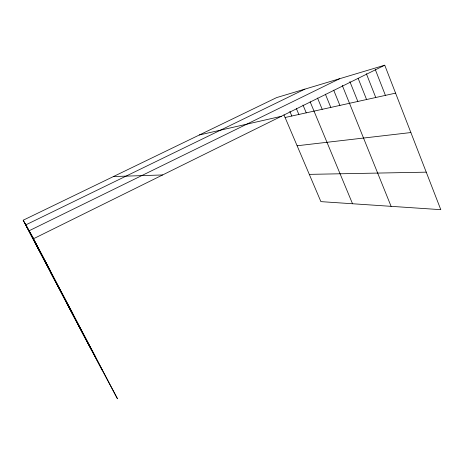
<?xml version="1.0" encoding="UTF-8"?>
<svg xmlns="http://www.w3.org/2000/svg" width="464" height="464" viewBox="0 0 464 464"><rect width="100%" height="100%" fill="white"/><g stroke="black" fill="none" stroke-linecap="round" stroke-linejoin="round"><path stroke-width="0.7" d="M384.743 65.209L33.524 238.734L23.2 220.209L276.619 97.597L384.743 65.209L440.8 209.67L320.902 201.631L283.962 114.846M339.584 78.735L29.087 230.77L102.353 370.417M25.798 224.878L304.877 89.134M199.363 134.972L281.317 116.307M285.093 117.502L395.577 93.136M297.122 145.766L410.872 132.547M113.454 176.54L162.626 174.951M309.297 174.365L426.242 172.161M34.475 241.692L49.857 269.874M50.454 272.142L72.831 313.664M66.59 302.888L95.81 357.477M32.526 236.947L117.485 398.791L81.937 332.137L23.2 220.209M30.711 233.682L46.986 264.613M26.547 226.217L41.917 255.328M24.43 222.413L91.002 349.137M289.861 111.418L291.81 116.017M296.38 108.588L298.857 114.469M302.986 105.044L306.246 112.833M310.138 101.796L352.53 203.748M317.533 98.026L322.196 109.318M325.368 94.157L330.809 107.422M333.691 90.167L339.897 105.415M342.264 85.376L391.094 206.335M349.868 81.589L357.837 101.459M358.15 78.358L366.577 99.534M366.351 73.677L375.759 97.504M375.289 69.525L385.416 95.375"/></g></svg>
